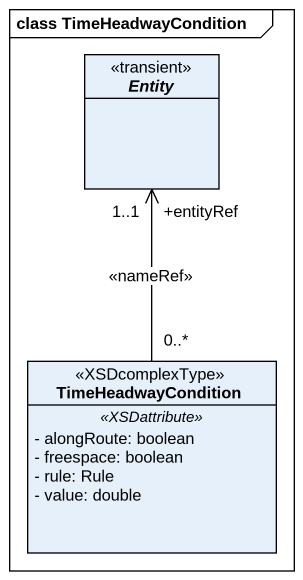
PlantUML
@startuml
mainframe class TimeHeadwayCondition
hide circle
hide empty members
skinparam classAttributeIconSize 0
interface "Entity" as Entity_ <<transient>>
class TimeHeadwayCondition <<XSDcomplexType>> {
  .. <<XSDattribute>> ..
  - alongRoute: boolean
  - freespace: boolean
  - rule: Rule
  - value: double
}
TimeHeadwayCondition "0..*" -up-> "+entityRef\n1..1" Entity_ : <<nameRef>>
@enduml
